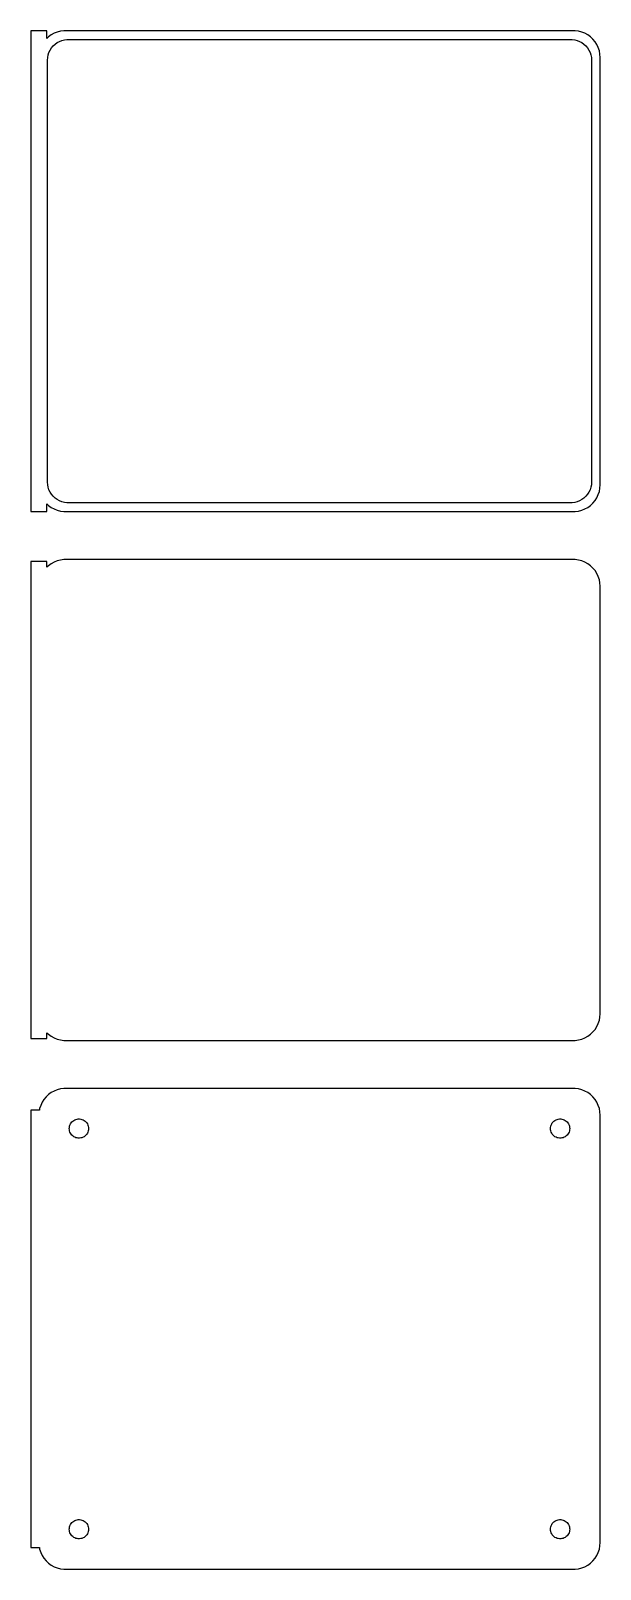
# Model space of a CAD drawing. Header units: metres. Extents: x -54 to 52, y 153 to 441.
import ezdxf

# ---------------------------------------------------------------- set-up
doc = ezdxf.new("R2010")
doc.units = ezdxf.units.M

msp = doc.modelspace()

# ---------------------------------------------------------------- linework, layer by layer
for p, q in [((-51, 440.99), (-54, 440.99)), ((-54, 440.99), (-54, 351.01)), ((-51, 439.559), (-51, 440.99)), ((-49.0451, 440.755), (-49.6289, 440.524)), ((-48.4369, 440.911), (-49.0451, 440.755)), ((-47.8139, 440.99), (-48.4369, 440.911)), ((47.8139, 440.99), (-47.8139, 440.99)), ((48.4369, 440.911), (47.8139, 440.99)), ((49.0451, 440.755), (48.4369, 440.911)), ((49.6289, 440.524), (49.0451, 440.755)), ((-50.6871, 439.853), (-51, 439.559)), ((-50.1791, 440.222), (-50.6871, 439.853)), ((-50.3936, 437.366), (-50.133, 437.776)), ((-49.6289, 440.524), (-50.1791, 440.222)), ((-50.133, 437.776), (-49.823, 438.151)), ((-49.823, 438.151), (-49.4685, 438.484)), ((-49.4685, 438.484), (-49.0751, 438.77)), ((-49.0751, 438.77), (-48.6489, 439.004)), ((-48.6489, 439.004), (-48.1967, 439.183)), ((-48.1967, 439.183), (-47.7256, 439.304)), ((-47.7256, 439.304), (-47.2432, 439.365)), ((-47.2432, 439.365), (47.2432, 439.365)), ((47.2432, 439.365), (47.7256, 439.304)), ((47.7256, 439.304), (48.1967, 439.183)), ((48.1967, 439.183), (48.6489, 439.004)), ((48.6489, 439.004), (49.0751, 438.77)), ((49.0751, 438.77), (49.4685, 438.484)), ((49.4685, 438.484), (49.823, 438.151)), ((50.1791, 440.222), (49.6289, 440.524)), ((49.823, 438.151), (50.133, 437.776)), ((50.133, 437.776), (50.3936, 437.366)), ((50.6871, 439.853), (50.1791, 440.222)), ((51.1448, 439.423), (50.6871, 439.853)), ((51.5451, 438.939), (51.1448, 439.423)), ((51.8815, 438.409), (51.5451, 438.939)), ((52.1489, 437.841), (51.8815, 438.409)), ((52.3429, 437.243), (52.1489, 437.841)), ((-50.8726, 435.5), (-50.8421, 435.985)), ((-50.8726, 356.5), (-50.8726, 435.5)), ((-50.8421, 435.985), (-50.751, 436.463)), ((-50.751, 436.463), (-50.6007, 436.926)), ((-50.6007, 436.926), (-50.3936, 437.366)), ((50.3936, 437.366), (50.6007, 436.926)), ((50.6007, 436.926), (50.751, 436.463)), ((50.751, 436.463), (50.8421, 435.985)), ((50.8421, 435.985), (50.8726, 435.5)), ((50.8726, 435.5), (50.8726, 356.5)), ((52.4606, 436.627), (52.3429, 437.243)), ((52.5, 436), (52.4606, 436.627)), ((52.5, 356), (52.5, 436)), ((-50.8421, 356.015), (-50.8726, 356.5)), ((-50.751, 355.537), (-50.8421, 356.015)), ((-50.6007, 355.074), (-50.751, 355.537)), ((-50.3936, 354.634), (-50.6007, 355.074)), ((-50.133, 354.224), (-50.3936, 354.634)), ((-49.823, 353.849), (-50.133, 354.224)), ((50.133, 354.224), (49.823, 353.849)), ((50.3936, 354.634), (50.133, 354.224)), ((50.6007, 355.074), (50.3936, 354.634)), ((50.751, 355.537), (50.6007, 355.074)), ((50.8421, 356.015), (50.751, 355.537)), ((50.8726, 356.5), (50.8421, 356.015)), ((52.1489, 354.159), (52.3429, 354.757)), ((52.3429, 354.757), (52.4606, 355.373)), ((52.4606, 355.373), (52.5, 356)), ((-51, 352.441), (-50.6871, 352.147)), ((-51, 351.01), (-51, 352.441)), ((-50.6871, 352.147), (-50.1791, 351.778)), ((-50.1791, 351.778), (-49.6289, 351.476)), ((-49.4685, 353.516), (-49.823, 353.849)), ((-49.6289, 351.476), (-49.0451, 351.245)), ((-49.0751, 353.23), (-49.4685, 353.516)), ((-48.6489, 352.996), (-49.0751, 353.23)), ((-48.1967, 352.817), (-48.6489, 352.996)), ((-47.7256, 352.696), (-48.1967, 352.817)), ((-47.2432, 352.635), (-47.7256, 352.696)), ((47.2432, 352.635), (-47.2432, 352.635)), ((47.7256, 352.696), (47.2432, 352.635)), ((48.1967, 352.817), (47.7256, 352.696)), ((48.6489, 352.996), (48.1967, 352.817)), ((49.0751, 353.23), (48.6489, 352.996)), ((49.0451, 351.245), (49.6289, 351.476)), ((49.4685, 353.516), (49.0751, 353.23)), ((49.823, 353.849), (49.4685, 353.516)), ((49.6289, 351.476), (50.1791, 351.778)), ((50.1791, 351.778), (50.6871, 352.147)), ((50.6871, 352.147), (51.1448, 352.577)), ((51.1448, 352.577), (51.5451, 353.061)), ((51.5451, 353.061), (51.8815, 353.591)), ((51.8815, 353.591), (52.1489, 354.159)), ((-54, 351.01), (-51, 351.01)), ((-49.0451, 351.245), (-48.4369, 351.089)), ((-48.4369, 351.089), (-47.8139, 351.01)), ((-47.8139, 351.01), (47.8139, 351.01)), ((47.8139, 351.01), (48.4369, 351.089)), ((48.4369, 351.089), (49.0451, 351.245)), ((-51, 341.615), (-54, 341.615)), ((-54, 341.615), (-54, 252.385)), ((-51, 340.559), (-51, 341.615)), ((-50.6871, 340.853), (-51, 340.559)), ((-50.1791, 341.222), (-50.6871, 340.853)), ((-49.6289, 341.524), (-50.1791, 341.222)), ((-49.0451, 341.755), (-49.6289, 341.524)), ((-48.4369, 341.911), (-49.0451, 341.755)), ((-47.8139, 341.99), (-48.4369, 341.911)), ((47.8139, 341.99), (-47.8139, 341.99)), ((48.4369, 341.911), (47.8139, 341.99)), ((49.0451, 341.755), (48.4369, 341.911)), ((49.6289, 341.524), (49.0451, 341.755)), ((50.1791, 341.222), (49.6289, 341.524)), ((50.6871, 340.853), (50.1791, 341.222)), ((51.1448, 340.423), (50.6871, 340.853)), ((51.5451, 339.939), (51.1448, 340.423)), ((51.8815, 339.409), (51.5451, 339.939)), ((52.1489, 338.841), (51.8815, 339.409)), ((52.3429, 338.243), (52.1489, 338.841)), ((52.4606, 337.627), (52.3429, 338.243)), ((52.5, 337), (52.4606, 337.627)), ((52.5, 257), (52.5, 337)), ((52.3429, 255.757), (52.4606, 256.373)), ((52.4606, 256.373), (52.5, 257)), ((-51, 252.385), (-51, 253.441)), ((-51, 253.441), (-50.6871, 253.147)), ((50.6871, 253.147), (51.1448, 253.577)), ((51.1448, 253.577), (51.5451, 254.061)), ((51.5451, 254.061), (51.8815, 254.591)), ((51.8815, 254.591), (52.1489, 255.159)), ((52.1489, 255.159), (52.3429, 255.757)), ((-54, 252.385), (-51, 252.385)), ((-50.6871, 253.147), (-50.1791, 252.778)), ((-50.1791, 252.778), (-49.6289, 252.476)), ((-49.6289, 252.476), (-49.0451, 252.245)), ((-49.0451, 252.245), (-48.4369, 252.089)), ((-48.4369, 252.089), (-47.8139, 252.01)), ((-47.8139, 252.01), (47.8139, 252.01)), ((47.8139, 252.01), (48.4369, 252.089)), ((48.4369, 252.089), (49.0451, 252.245)), ((49.0451, 252.245), (49.6289, 252.476)), ((49.6289, 252.476), (50.1791, 252.778)), ((50.1791, 252.778), (50.6871, 253.147)), ((-50.1791, 242.222), (-50.6871, 241.853)), ((-49.6289, 242.524), (-50.1791, 242.222)), ((-49.0451, 242.755), (-49.6289, 242.524)), ((-48.4369, 242.911), (-49.0451, 242.755)), ((-47.8139, 242.99), (-48.4369, 242.911)), ((47.8139, 242.99), (-47.8139, 242.99)), ((48.4369, 242.911), (47.8139, 242.99)), ((49.0451, 242.755), (48.4369, 242.911)), ((49.6289, 242.524), (49.0451, 242.755)), ((50.1791, 242.222), (49.6289, 242.524)), ((50.6871, 241.853), (50.1791, 242.222)), ((-52.3429, 239.243), (-52.4, 238.944)), ((-52.1489, 239.841), (-52.3429, 239.243)), ((-51.8815, 240.409), (-52.1489, 239.841)), ((-51.5451, 240.939), (-51.8815, 240.409)), ((-51.1448, 241.423), (-51.5451, 240.939)), ((-50.6871, 241.853), (-51.1448, 241.423)), ((51.1448, 241.423), (50.6871, 241.853)), ((51.5451, 240.939), (51.1448, 241.423)), ((51.8815, 240.409), (51.5451, 240.939)), ((52.1489, 239.841), (51.8815, 240.409)), ((52.3429, 239.243), (52.1489, 239.841)), ((52.4606, 238.627), (52.3429, 239.243)), ((-52.4, 238.944), (-54, 238.944)), ((-54, 238.944), (-54, 157.056)), ((-46.7434, 235.948), (-46.6736, 236.163)), ((-46.6736, 236.163), (-46.5773, 236.367)), ((-46.5773, 236.367), (-46.4562, 236.558)), ((-46.4562, 236.558), (-46.3121, 236.732)), ((-46.3121, 236.732), (-46.1474, 236.887)), ((-46.1474, 236.887), (-45.9645, 237.02)), ((-45.9645, 237.02), (-45.7664, 237.129)), ((-45.7664, 237.129), (-45.5562, 237.212)), ((-45.5562, 237.212), (-45.3373, 237.268)), ((-45.3373, 237.268), (-45.113, 237.296)), ((-45.113, 237.296), (-44.887, 237.296)), ((-44.887, 237.296), (-44.6627, 237.268)), ((-44.6627, 237.268), (-44.4438, 237.212)), ((-44.4438, 237.212), (-44.2336, 237.129)), ((-44.2336, 237.129), (-44.0355, 237.02)), ((-44.0355, 237.02), (-43.8526, 236.887)), ((-43.8526, 236.887), (-43.6879, 236.732)), ((-43.6879, 236.732), (-43.5438, 236.558)), ((-43.5438, 236.558), (-43.4226, 236.367)), ((-43.4226, 236.367), (-43.3264, 236.163)), ((-43.3264, 236.163), (-43.2565, 235.948)), ((43.2565, 235.948), (43.3264, 236.163)), ((43.3264, 236.163), (43.4226, 236.367)), ((43.4226, 236.367), (43.5438, 236.558)), ((43.5438, 236.558), (43.6879, 236.732)), ((43.6879, 236.732), (43.8526, 236.887)), ((43.8526, 236.887), (44.0355, 237.02)), ((44.0355, 237.02), (44.2336, 237.129)), ((44.2336, 237.129), (44.4438, 237.212)), ((44.4438, 237.212), (44.6627, 237.268)), ((44.6627, 237.268), (44.887, 237.296)), ((44.887, 237.296), (45.113, 237.296)), ((45.113, 237.296), (45.3373, 237.268)), ((45.3373, 237.268), (45.5562, 237.212)), ((45.5562, 237.212), (45.7664, 237.129)), ((45.7664, 237.129), (45.9645, 237.02)), ((45.9645, 237.02), (46.1474, 236.887)), ((46.1474, 236.887), (46.3121, 236.732)), ((46.3121, 236.732), (46.4562, 236.558)), ((46.4562, 236.558), (46.5773, 236.367)), ((46.5773, 236.367), (46.6736, 236.163)), ((46.6736, 236.163), (46.7434, 235.948)), ((52.5, 238), (52.4606, 238.627)), ((52.5, 158), (52.5, 238)), ((-46.8, 235.5), (-46.7858, 235.726)), ((-46.7858, 235.274), (-46.8, 235.5)), ((-46.7858, 235.726), (-46.7434, 235.948)), ((-46.7434, 235.052), (-46.7858, 235.274)), ((-46.6736, 234.837), (-46.7434, 235.052)), ((-46.5773, 234.633), (-46.6736, 234.837)), ((-46.4562, 234.442), (-46.5773, 234.633)), ((-46.3121, 234.268), (-46.4562, 234.442)), ((-46.1474, 234.113), (-46.3121, 234.268)), ((-45.9645, 233.98), (-46.1474, 234.113)), ((-45.7664, 233.871), (-45.9645, 233.98)), ((-45.5562, 233.788), (-45.7664, 233.871)), ((-45.3373, 233.732), (-45.5562, 233.788)), ((-45.113, 233.704), (-45.3373, 233.732)), ((-44.887, 233.704), (-45.113, 233.704)), ((-44.6627, 233.732), (-44.887, 233.704)), ((-44.4438, 233.788), (-44.6627, 233.732)), ((-44.2336, 233.871), (-44.4438, 233.788)), ((-44.0355, 233.98), (-44.2336, 233.871)), ((-43.8526, 234.113), (-44.0355, 233.98)), ((-43.6879, 234.268), (-43.8526, 234.113)), ((-43.5438, 234.442), (-43.6879, 234.268)), ((-43.4226, 234.633), (-43.5438, 234.442)), ((-43.3264, 234.837), (-43.4226, 234.633)), ((-43.2565, 235.052), (-43.3264, 234.837)), ((-43.2565, 235.948), (-43.2142, 235.726)), ((-43.2142, 235.274), (-43.2565, 235.052)), ((-43.2142, 235.726), (-43.2, 235.5)), ((-43.2, 235.5), (-43.2142, 235.274)), ((43.2, 235.5), (43.2142, 235.726)), ((43.2142, 235.274), (43.2, 235.5)), ((43.2142, 235.726), (43.2565, 235.948)), ((43.2565, 235.052), (43.2142, 235.274)), ((43.3264, 234.837), (43.2565, 235.052)), ((43.4226, 234.633), (43.3264, 234.837)), ((43.5438, 234.442), (43.4226, 234.633)), ((43.6879, 234.268), (43.5438, 234.442)), ((43.8526, 234.113), (43.6879, 234.268)), ((44.0355, 233.98), (43.8526, 234.113)), ((44.2336, 233.871), (44.0355, 233.98)), ((44.4438, 233.788), (44.2336, 233.871)), ((44.6627, 233.732), (44.4438, 233.788)), ((44.887, 233.704), (44.6627, 233.732)), ((45.113, 233.704), (44.887, 233.704)), ((45.3373, 233.732), (45.113, 233.704)), ((45.5562, 233.788), (45.3373, 233.732)), ((45.7664, 233.871), (45.5562, 233.788)), ((45.9645, 233.98), (45.7664, 233.871)), ((46.1474, 234.113), (45.9645, 233.98)), ((46.3121, 234.268), (46.1474, 234.113)), ((46.4562, 234.442), (46.3121, 234.268)), ((46.5773, 234.633), (46.4562, 234.442)), ((46.6736, 234.837), (46.5773, 234.633)), ((46.7434, 235.052), (46.6736, 234.837)), ((46.7434, 235.948), (46.7858, 235.726)), ((46.7858, 235.274), (46.7434, 235.052)), ((46.7858, 235.726), (46.8, 235.5)), ((46.8, 235.5), (46.7858, 235.274)), ((-46.6736, 161.163), (-46.5773, 161.367)), ((-46.5773, 161.367), (-46.4562, 161.558)), ((-46.4562, 161.558), (-46.3121, 161.732)), ((-46.3121, 161.732), (-46.1474, 161.887)), ((-46.1474, 161.887), (-45.9645, 162.02)), ((-45.9645, 162.02), (-45.7664, 162.129)), ((-45.7664, 162.129), (-45.5562, 162.212)), ((-45.5562, 162.212), (-45.3373, 162.268)), ((-45.3373, 162.268), (-45.113, 162.296)), ((-45.113, 162.296), (-44.887, 162.296)), ((-44.887, 162.296), (-44.6627, 162.268)), ((-44.6627, 162.268), (-44.4438, 162.212)), ((-44.4438, 162.212), (-44.2336, 162.129)), ((-44.2336, 162.129), (-44.0355, 162.02)), ((-44.0355, 162.02), (-43.8526, 161.887)), ((-43.8526, 161.887), (-43.6879, 161.732)), ((-43.6879, 161.732), (-43.5438, 161.558)), ((-43.5438, 161.558), (-43.4226, 161.367)), ((-43.4226, 161.367), (-43.3264, 161.163)), ((43.3264, 161.163), (43.4226, 161.367)), ((43.4226, 161.367), (43.5438, 161.558)), ((43.5438, 161.558), (43.6879, 161.732)), ((43.6879, 161.732), (43.8526, 161.887)), ((43.8526, 161.887), (44.0355, 162.02)), ((44.0355, 162.02), (44.2336, 162.129)), ((44.2336, 162.129), (44.4438, 162.212)), ((44.4438, 162.212), (44.6627, 162.268)), ((44.6627, 162.268), (44.887, 162.296)), ((44.887, 162.296), (45.113, 162.296)), ((45.113, 162.296), (45.3373, 162.268)), ((45.3373, 162.268), (45.5562, 162.212)), ((45.5562, 162.212), (45.7664, 162.129)), ((45.7664, 162.129), (45.9645, 162.02)), ((45.9645, 162.02), (46.1474, 161.887)), ((46.1474, 161.887), (46.3121, 161.732)), ((46.3121, 161.732), (46.4562, 161.558)), ((46.4562, 161.558), (46.5773, 161.367)), ((46.5773, 161.367), (46.6736, 161.163)), ((-46.8, 160.5), (-46.7858, 160.726)), ((-46.7858, 160.274), (-46.8, 160.5)), ((-46.7858, 160.726), (-46.7434, 160.948)), ((-46.7434, 160.052), (-46.7858, 160.274)), ((-46.7434, 160.948), (-46.6736, 161.163)), ((-46.6736, 159.837), (-46.7434, 160.052)), ((-46.5773, 159.633), (-46.6736, 159.837)), ((-46.4562, 159.442), (-46.5773, 159.633)), ((-46.3121, 159.268), (-46.4562, 159.442)), ((-46.1474, 159.113), (-46.3121, 159.268)), ((-45.9645, 158.98), (-46.1474, 159.113)), ((-45.7664, 158.871), (-45.9645, 158.98)), ((-45.5562, 158.788), (-45.7664, 158.871)), ((-45.3373, 158.732), (-45.5562, 158.788)), ((-45.113, 158.704), (-45.3373, 158.732)), ((-44.887, 158.704), (-45.113, 158.704)), ((-44.6627, 158.732), (-44.887, 158.704)), ((-44.4438, 158.788), (-44.6627, 158.732)), ((-44.2336, 158.871), (-44.4438, 158.788)), ((-44.0355, 158.98), (-44.2336, 158.871)), ((-43.8526, 159.113), (-44.0355, 158.98)), ((-43.6879, 159.268), (-43.8526, 159.113)), ((-43.5438, 159.442), (-43.6879, 159.268)), ((-43.4226, 159.633), (-43.5438, 159.442)), ((-43.3264, 159.837), (-43.4226, 159.633)), ((-43.3264, 161.163), (-43.2565, 160.948)), ((-43.2565, 160.052), (-43.3264, 159.837)), ((-43.2565, 160.948), (-43.2142, 160.726)), ((-43.2142, 160.274), (-43.2565, 160.052)), ((-43.2142, 160.726), (-43.2, 160.5)), ((-43.2, 160.5), (-43.2142, 160.274)), ((43.2, 160.5), (43.2142, 160.726)), ((43.2142, 160.274), (43.2, 160.5)), ((43.2142, 160.726), (43.2565, 160.948)), ((43.2565, 160.052), (43.2142, 160.274)), ((43.2565, 160.948), (43.3264, 161.163)), ((43.3264, 159.837), (43.2565, 160.052)), ((43.4226, 159.633), (43.3264, 159.837)), ((43.5438, 159.442), (43.4226, 159.633)), ((43.6879, 159.268), (43.5438, 159.442)), ((43.8526, 159.113), (43.6879, 159.268)), ((44.0355, 158.98), (43.8526, 159.113)), ((44.2336, 158.871), (44.0355, 158.98)), ((44.4438, 158.788), (44.2336, 158.871)), ((44.6627, 158.732), (44.4438, 158.788)), ((44.887, 158.704), (44.6627, 158.732)), ((45.113, 158.704), (44.887, 158.704)), ((45.3373, 158.732), (45.113, 158.704)), ((45.5562, 158.788), (45.3373, 158.732)), ((45.7664, 158.871), (45.5562, 158.788)), ((45.9645, 158.98), (45.7664, 158.871)), ((46.1474, 159.113), (45.9645, 158.98)), ((46.3121, 159.268), (46.1474, 159.113)), ((46.4562, 159.442), (46.3121, 159.268)), ((46.5773, 159.633), (46.4562, 159.442)), ((46.6736, 159.837), (46.5773, 159.633)), ((46.6736, 161.163), (46.7434, 160.948)), ((46.7434, 160.052), (46.6736, 159.837)), ((46.7434, 160.948), (46.7858, 160.726)), ((46.7858, 160.274), (46.7434, 160.052)), ((46.7858, 160.726), (46.8, 160.5)), ((46.8, 160.5), (46.7858, 160.274)), ((-54, 157.056), (-52.4, 157.056)), ((-52.4, 157.056), (-52.3429, 156.757)), ((-52.3429, 156.757), (-52.1489, 156.159)), ((-52.1489, 156.159), (-51.8815, 155.591)), ((-51.8815, 155.591), (-51.5451, 155.061)), ((51.5451, 155.061), (51.8815, 155.591)), ((51.8815, 155.591), (52.1489, 156.159)), ((52.1489, 156.159), (52.3429, 156.757)), ((52.3429, 156.757), (52.4606, 157.373)), ((52.4606, 157.373), (52.5, 158)), ((-51.5451, 155.061), (-51.1448, 154.577)), ((-51.1448, 154.577), (-50.6871, 154.147)), ((-50.6871, 154.147), (-50.1791, 153.778)), ((-50.1791, 153.778), (-49.6289, 153.476)), ((-49.6289, 153.476), (-49.0451, 153.245)), ((-49.0451, 153.245), (-48.4369, 153.089)), ((-48.4369, 153.089), (-47.8139, 153.01)), ((-47.8139, 153.01), (47.8139, 153.01)), ((47.8139, 153.01), (48.4369, 153.089)), ((48.4369, 153.089), (49.0451, 153.245)), ((49.0451, 153.245), (49.6289, 153.476)), ((49.6289, 153.476), (50.1791, 153.778)), ((50.1791, 153.778), (50.6871, 154.147)), ((50.6871, 154.147), (51.1448, 154.577)), ((51.1448, 154.577), (51.5451, 155.061))]:
    msp.add_line(p, q)

doc.saveas('drawing.dxf')
